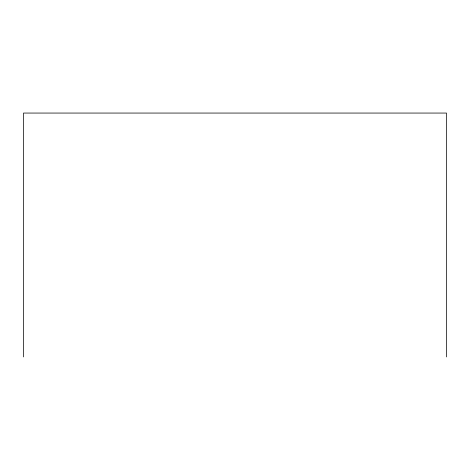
<?xml version="1.0" encoding="UTF-8"?>
<svg xmlns="http://www.w3.org/2000/svg" width="470" height="470" viewBox="0 0 470 470"><rect width="100%" height="100%" fill="white"/><g stroke="black" fill="none" stroke-linecap="round" stroke-linejoin="round"><path stroke-width="0.7" d="M446.5 356.941L446.5 113.059L23.5 113.059L23.5 356.941"/></g></svg>
